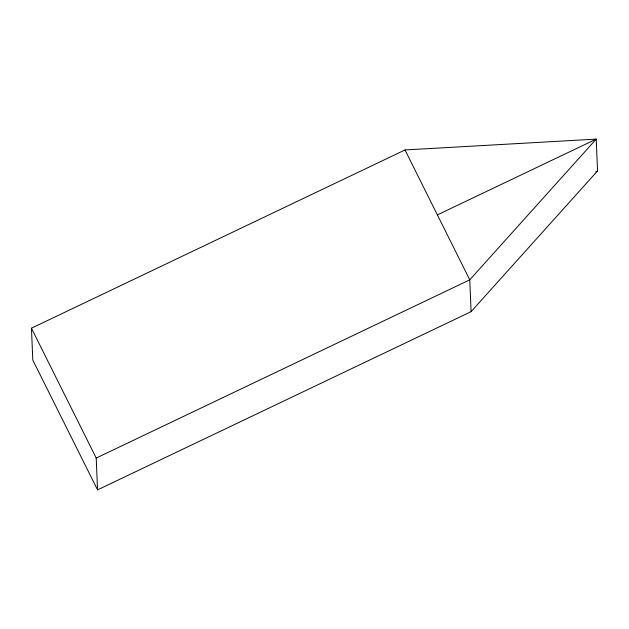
<?xml version="1.0" encoding="UTF-8"?>
<svg xmlns="http://www.w3.org/2000/svg" width="629" height="629" viewBox="0 0 629 629"><rect width="100%" height="100%" fill="white"/><g stroke="black" fill="none" stroke-linecap="round" stroke-linejoin="round"><path stroke-width="0.94" d="M471.097 311.654L597.55 170.931L596.213 139.111L405.005 149.954L31.45 328.196L32.787 360.016L97.542 489.889L471.097 311.654L469.761 279.834L405.005 149.954M437.383 214.89L596.213 139.111L469.761 279.834L96.206 458.069L97.542 489.889M595.789 171.772L597.55 170.931M31.45 328.196L96.206 458.069"/></g></svg>
